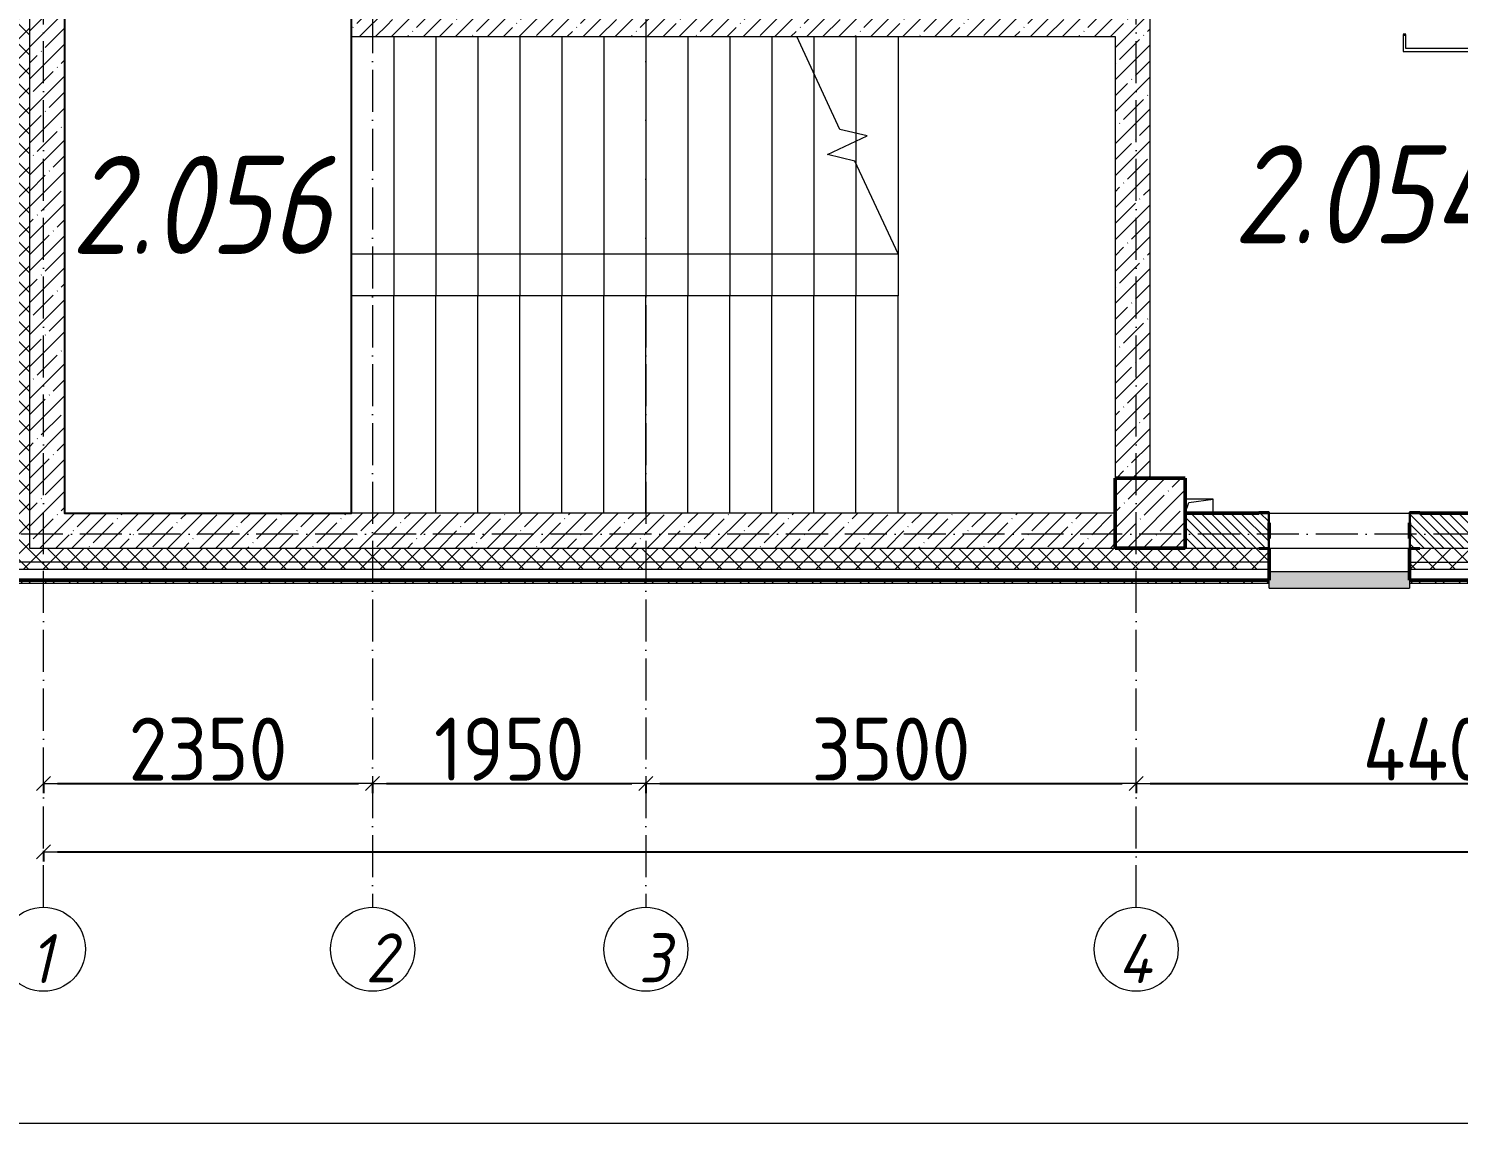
# Model space of a CAD drawing. Header units: millimetres. Extents: x -12989 to 629078, y -109036 to 555275.
# Drawn here: x 40804 to 51010, y 57688 to 65502 of the extents above; entities that cross this region are included whole.
import ezdxf

# ---------------------------------------------------------------- set-up
doc = ezdxf.new("R2010")
doc.units = ezdxf.units.MM
doc.linetypes.add('50_200_ШТРИХ_1Т_ш5_п1_п1_', pattern=[700, 500, -100, 0, -100])
for name, color, linetype, lineweight in [('A-____-____-DIMS', 7, 'Continuous', 9), ('A-DOOR-OPNG-MCUT', 7, 'Continuous', 35), ('A-FLOR-____-OTLN', 7, 'Continuous', 9), ('A-GENM-____-MCUT', 7, 'Continuous', 25), ('A-GENM-____-OTLN', 7, 'Continuous', 9), ('A-GENM-____-OTLN-1', 7, 'Continuous', 25), ('A-GLAZ-____-OTLN', 7, 'Continuous', 9), ('A-WALL-____-MCUT-1', 7, 'Continuous', 9), ('A-WALL-____-MCUT-2', 7, 'Continuous', 50), ('A-WALL-____-MCUT-3', 7, 'Continuous', 9), ('A-WALL-____-OTLN', 7, 'Continuous', 9), ('A-WALL-____-PATT-1', 7, 'Continuous', 9), ('A-WALL-FNSH-MCUT-1', 7, 'Continuous', 9), ('S-COLS-____-MCUT', 7, 'Continuous', 50), ('S-COLS-____-OTLN', 7, 'Continuous', 9), ('S-GRID-____-IDEN', 7, 'Continuous', 9), ('S-GRID-____-OTLN-1', 7, '50_200_ШТРИХ_1Т_ш5_п1_п1_', 9), ('S-STRS-____-MBND', 7, 'Continuous', 9), ('S-STRS-____-OTLN-1', 7, 'Continuous', 9), ('Марки помещений', 7, 'Continuous', 9)]:
    doc.layers.add(name, color=color, linetype=linetype, lineweight=lineweight)
doc.layers.add('A-DOOR-____-OTLN-1', color=7, linetype='Continuous', lineweight=9, true_color=0xffffff)
doc.layers.add('A-GLAZ-____-OTLN-1', color=7, linetype='Continuous', lineweight=9, true_color=0xc0c0c0)
doc.styles.add('ISOCPEUR_I', font='isocpeui.ttf', dxfattribs={"width": 0.9, "height": 2.5})
doc.styles.add('ISOCPEUR_I_3', font='isocpeui.ttf', dxfattribs={"width": 0.85, "height": 2.2})
doc.styles.add('СПДС', font='isocpeur.ttf', dxfattribs={"width": 0.9})
doc.dimstyles.new('Размера А3', dxfattribs={"dimtxt": 200, "dimasz": 100, "dimexe": 70, "dimexo": 100, "dimgap": 20, "dimtad": 1, "dimdec": 0, "dimrnd": 10, "dimzin": 0, "dimdsep": 46, "dimtxsty": 'СПДС', "dimblk": 'ARROWHEAD_6', "dimcen": 1, "dimclrd": 256, "dimclre": 256, "dimclrt": 256, "dimazin": 0, "dimtfac": 1, "dimtdec": 0, "dimtmove": 2, "dimatfit": 3, "dimfxl": 1, "dimtolj": 1, "dimtzin": 0, "dimarcsym": 0})
pattern_1 = [(45, (43259.71, 63713.66), (-114.0493, 114.0493), []), (45, (43373.76, 63713.66), (-114.0493, 114.0493), [201.612, -40.322, 3.353, -36.97])]
pattern_2 = [(45, (43259.71, 63713.66), (-70.71068, 70.71068), []), (135, (43259.71, 63713.66), (-70.71068, -70.71068), [])]

# ---------------------------------------------------------------- blocks, each defined once
blk = doc.blocks.new('BSC_Колонна _Прямоугольная - 500х500-V84-АР1_План отверстий 2 этажа в осях 1-64_А-ГГ')
at = {"layer": 'S-COLS-____-OTLN'}
h = blk.add_hatch(dxfattribs=at)
h.set_pattern_fill('FP_113', color=256, style=0, pattern_type=2)
h.set_pattern_definition([(45, (-5550, 1668.96), (-114.0493, 114.0493), []), (45, (-5435.95, 1668.96), (-114.0493, 114.0493), [201.613, -40.323, 3.353, -36.97])])
h.paths.add_polyline_path([(-250, -250), (250, -250), (250, 250), (-250, 250)], flags=0)
at = {"layer": 'S-COLS-____-MCUT'}
for p, q in [((250, 250), (-250, 250)), ((-250, 250), (-250, -250)), ((250, -250), (250, 250)), ((-250, -250), (250, -250))]:
    blk.add_line(p, q, dxfattribs=at)
blk = doc.blocks.new('DOR_ДУ_распашная__1Ст_Прямоугольная_ШЕР - Вн_650х2100h_Кабинки С_у-19996353-АР1_План отверстий 2 этажа в осях 1-64_А-ГГ')
at = {"layer": 'A-DOOR-OPNG-MCUT'}
for p, q in [((-325, 10), (-325, -10)), ((325, -10), (325, 10))]:
    blk.add_line(p, q, dxfattribs=at)
blk = doc.blocks.new('Фахверк_СКБ_Уголок - 250_2700-27497298-АР1_План отверстий 2 этажа в осях 1-64_А-ГГ')
at = {"layer": 'A-GENM-____-MCUT'}
for p, q in [((200, 181), (125, 181)), ((125, 181), (125, 106)), ((125, 106), (131, 106)), ((131, 106), (131, 175)), ((131, 175), (200, 175)), ((200, 175), (200, 181)), ((131, -6), (125, -6)), ((125, -6), (125, -81)), ((125, -81), (200, -81)), ((131, -75), (131, -6)), ((200, -75), (131, -75)), ((200, -81), (200, -75))]:
    blk.add_line(p, q, dxfattribs=at)
blk = doc.blocks.new('AR_Отверстие прямоугольное _в плите_ - AR_Отверстие прямоугольное _в плите_-30510746-АР1_План отверстий 2 этажа в осях 1-64_А-ГГ')
at = {"layer": 'A-GENM-____-OTLN'}
for p, q in [((100, 50), (-100, 50)), ((-100, -50), (-75, 25)), ((-75, 25), (100, 50)), ((100, -50), (100, 50))]:
    blk.add_line(p, q, dxfattribs=at)
blk = doc.blocks.new('Отлив_СКБ - Отлив витража_120_НВФ-31885283-АР1_План отверстий 2 этажа в осях 1-64_А-ГГ')
at = {"layer": 'A-GLAZ-____-OTLN-1'}
for points in [[(0, -2), (1000, -2), (1000, 0), (0, 0)], [(0, -120), (1000, -120), (1000, -2), (0, -2), (0, -86)]]:
    blk.add_hatch(color=256, dxfattribs=at).paths.add_polyline_path(points, flags=0)
at = {"layer": 'A-GLAZ-____-OTLN'}
for p, q in [((0, 0), (1000, 0)), ((1000, -2), (0, -2)), ((0, -120), (0, -83)), ((1000, -83), (1000, -120)), ((0, -120), (1000, -120))]:
    blk.add_line(p, q, dxfattribs=at)
blk = doc.blocks.new('Ось сетки - Круг_Ø6_00__ISO-2_5_0_9K_-25732049-АР1_План отверстий 2 этажа в осях 1-64_А-ГГ')
at = {"layer": 'S-GRID-____-IDEN'}
blk.add_circle((0, 0), 3, dxfattribs=at)
blk = doc.blocks.new('ARROWHEAD_6')
at = {"color": 0, "linetype": 'Continuous'}
for p, q in [((0, 0), (-1, 0)), ((-0.5, -0.5), (0.5, 0.5))]:
    blk.add_line(p, q, dxfattribs=at)
blk = doc.blocks.new('*D2660')
at = {"layer": 'A-____-____-DIMS', "lineweight": -2, "transparency": 16777216}
for p, q in [((-17942, 455423), (-17942, 455347)), ((-17842, 455417), (-15692, 455417)), ((-15592, 455423), (-15592, 455347))]:
    blk.add_line(p, q, dxfattribs=at)
at = {"layer": 'Defpoints', "color": 0, "transparency": 16777216}
for p in [(-17942, 455523), (-15592, 455523), (-15592, 455417)]:
    blk.add_point(p, dxfattribs=at)
at = {"layer": 'A-____-____-DIMS', "lineweight": -2, "transparency": 16777216, "xscale": 100, "yscale": 100, "zscale": 100, "rotation": 180}
blk.add_blockref('ARROWHEAD_6', (-17942, 455417), dxfattribs=at)
at = {"layer": 'A-____-____-DIMS', "lineweight": -2, "transparency": 16777216, "xscale": 100, "yscale": 100, "zscale": 100}
blk.add_blockref('ARROWHEAD_6', (-15592, 455417), dxfattribs=at)
at = {"layer": 'A-____-____-DIMS', "transparency": 16777216, "insert": (-16767, 455662), "char_height": 450, "attachment_point": 5, "style": 'СПДС'}
blk.add_mtext('\\A1;2350', dxfattribs=at)
blk = doc.blocks.new('*D2661')
at = {"layer": 'A-____-____-DIMS', "lineweight": -2, "transparency": 16777216}
for p, q in [((-15592, 455423), (-15592, 455347)), ((-15492, 455417), (-13742, 455417)), ((-13642, 455423), (-13642, 455347))]:
    blk.add_line(p, q, dxfattribs=at)
at = {"layer": 'Defpoints', "color": 0, "transparency": 16777216}
for p in [(-15592, 455523), (-13642, 455523), (-13642, 455417)]:
    blk.add_point(p, dxfattribs=at)
at = {"layer": 'A-____-____-DIMS', "lineweight": -2, "transparency": 16777216, "xscale": 100, "yscale": 100, "zscale": 100, "rotation": 180}
blk.add_blockref('ARROWHEAD_6', (-15592, 455417), dxfattribs=at)
at = {"layer": 'A-____-____-DIMS', "lineweight": -2, "transparency": 16777216, "xscale": 100, "yscale": 100, "zscale": 100}
blk.add_blockref('ARROWHEAD_6', (-13642, 455417), dxfattribs=at)
at = {"layer": 'A-____-____-DIMS', "transparency": 16777216, "insert": (-14617, 455662), "char_height": 450, "attachment_point": 5, "style": 'СПДС'}
blk.add_mtext('\\A1;1950', dxfattribs=at)
blk = doc.blocks.new('*D2662')
at = {"layer": 'A-____-____-DIMS', "lineweight": -2, "transparency": 16777216}
for p, q in [((-13642, 455423), (-13642, 455347)), ((-13542, 455417), (-10242, 455417)), ((-10142, 455423), (-10142, 455347))]:
    blk.add_line(p, q, dxfattribs=at)
at = {"layer": 'Defpoints', "color": 0, "transparency": 16777216}
for p in [(-13642, 455523), (-10142, 455523), (-10142, 455417)]:
    blk.add_point(p, dxfattribs=at)
at = {"layer": 'A-____-____-DIMS', "lineweight": -2, "transparency": 16777216, "xscale": 100, "yscale": 100, "zscale": 100, "rotation": 180}
blk.add_blockref('ARROWHEAD_6', (-13642, 455417), dxfattribs=at)
at = {"layer": 'A-____-____-DIMS', "lineweight": -2, "transparency": 16777216, "xscale": 100, "yscale": 100, "zscale": 100}
blk.add_blockref('ARROWHEAD_6', (-10142, 455417), dxfattribs=at)
at = {"layer": 'A-____-____-DIMS', "transparency": 16777216, "insert": (-11892, 455662), "char_height": 450, "attachment_point": 5, "style": 'СПДС'}
blk.add_mtext('\\A1;3500', dxfattribs=at)
blk = doc.blocks.new('*D2663')
at = {"layer": 'A-____-____-DIMS', "lineweight": -2, "transparency": 16777216}
for p, q in [((-10142, 455423), (-10142, 455347)), ((-10042, 455417), (-5842, 455417)), ((-5742, 455423), (-5742, 455347))]:
    blk.add_line(p, q, dxfattribs=at)
at = {"layer": 'Defpoints', "color": 0, "transparency": 16777216}
for p in [(-10142, 455523), (-5742, 455523), (-5742, 455417)]:
    blk.add_point(p, dxfattribs=at)
at = {"layer": 'A-____-____-DIMS', "lineweight": -2, "transparency": 16777216, "xscale": 100, "yscale": 100, "zscale": 100, "rotation": 180}
blk.add_blockref('ARROWHEAD_6', (-10142, 455417), dxfattribs=at)
at = {"layer": 'A-____-____-DIMS', "lineweight": -2, "transparency": 16777216, "xscale": 100, "yscale": 100, "zscale": 100}
blk.add_blockref('ARROWHEAD_6', (-5742, 455417), dxfattribs=at)
at = {"layer": 'A-____-____-DIMS', "transparency": 16777216, "insert": (-7942, 455662), "char_height": 450, "attachment_point": 5, "style": 'СПДС'}
blk.add_mtext('\\A1;4400', dxfattribs=at)
blk = doc.blocks.new('*D2691')
at = {"layer": 'A-____-____-DIMS', "lineweight": -2, "transparency": 16777216}
for p, q in [((-17942, 454935), (-17942, 454859)), ((-17842, 454929), (85458, 454929)), ((85558, 454935), (85558, 454859))]:
    blk.add_line(p, q, dxfattribs=at)
at = {"layer": 'Defpoints', "color": 0, "transparency": 16777216}
for p in [(-17942, 455035), (85558, 455035), (85558, 454929)]:
    blk.add_point(p, dxfattribs=at)
at = {"layer": 'A-____-____-DIMS', "lineweight": -2, "transparency": 16777216, "xscale": 100, "yscale": 100, "zscale": 100, "rotation": 180}
blk.add_blockref('ARROWHEAD_6', (-17942, 454929), dxfattribs=at)
at = {"layer": 'A-____-____-DIMS', "lineweight": -2, "transparency": 16777216, "xscale": 100, "yscale": 100, "zscale": 100}
blk.add_blockref('ARROWHEAD_6', (85558, 454929), dxfattribs=at)
at = {"layer": 'A-____-____-DIMS', "transparency": 16777216, "insert": (33808, 455174), "char_height": 450, "attachment_point": 5, "style": 'СПДС'}
blk.add_mtext('\\A1;103500', dxfattribs=at)
blk = doc.blocks.new('2этаж')
at = {"layer": 'S-GRID-____-OTLN-1', "color": 251, "ltscale": 0.6, "true_color": 0x636466}
for p, q in [((-17941.7, 454533.3), (-17941.7, 508896.9)), ((-10141.7, 454533.3), (-10141.7, 508896.9)), ((-15591.7, 465551), (-15591.7, 454533.3)), ((-13641.7, 465551), (-13641.7, 454533.3)), ((88482.7, 457197), (-20260.4, 457197))]:
    blk.add_line(p, q, dxfattribs=at)
at = {"layer": 'S-GRID-____-IDEN', "char_height": 350, "attachment_point": 1, "style": 'ISOCPEUR_I'}
for s, insert, width in [('\\fISOCPEUR|b0|i1|c204|p34|;\\W.9;1', (-18039.5, 454342.1), 144.304), ('\\fISOCPEUR|b0|i1|c204|p34|;\\W.9;2', (-15642.8, 454347.3), 202.025), ('\\fISOCPEUR|b0|i1|c204|p34|;\\W.9;3', (-13692.8, 454347.3), 202.025), ('\\fISOCPEUR|b0|i1|c204|p34|;\\W.9;4', (-10272.3, 454342.1), 223.671)]:
    blk.add_mtext(s, dxfattribs=dict(at, insert=insert, width=width))
at = {"layer": 'A-____-____-DIMS'}
for base, p1, p2, picture, middle in [((-15591.7, 455417.4), (-17941.7, 455523.5), (-15591.7, 455523.5), '*D2660', (-16766.7, 455662.4)), ((-13641.7, 455417.4), (-15591.7, 455523.5), (-13641.7, 455523.5), '*D2661', (-14616.7, 455662.4)), ((-10141.7, 455417.4), (-13641.7, 455523.5), (-10141.7, 455523.5), '*D2662', (-11891.7, 455662.4)), ((-5741.7, 455417.4), (-10141.7, 455523.5), (-5741.7, 455523.5), '*D2663', (-7941.7, 455662.4)), ((85558.3, 454929.2), (-17941.7, 455035.3), (85558.3, 455035.3), '*D2691', (33808.3, 455174.2))]:
    dim = blk.add_linear_dim(base=base, p1=p1, p2=p2, dimstyle='Размера А3', override={"dimtxt": 450}, dxfattribs=at)
    dim.commit()
    dim.dimension.update_dxf_attribs({"geometry": picture, "text_midpoint": middle})

msp = doc.modelspace()

# ---------------------------------------------------------------- hatches: boundary and pattern name
at = {"layer": 'A-WALL-____-PATT-1'}
h = msp.add_hatch(dxfattribs=at)
h.set_pattern_fill('FP_1', color=256, style=0, pattern_type=2)
h.set_pattern_definition(pattern_2)
h.paths.add_polyline_path([(40709.7115, 61694.7006), (40809.7115, 61694.7006), (40809.7115, 65944.7006), (40709.7115, 65944.7006), (40709.7115, 64449.5672)], flags=0)
h.paths.add_polyline_path([(40809.7115, 67744.7006), (40809.7115, 70419.7006), (40803.7115, 70419.7006), (40803.7115, 70494.7006), (40709.7115, 70494.7006), (40709.7115, 67744.7006)], flags=0)
h.paths.add_polyline_path([(40803.7115, 72294.7006), (40803.7115, 72369.7006), (40809.7115, 72369.7006), (40809.7115, 73229.7006), (40709.7115, 73229.7006), (40709.7115, 72294.7006)], flags=0)
h = msp.add_hatch(dxfattribs=at)
h.set_pattern_fill('FP_25', color=256, style=0, pattern_type=2)
h.set_pattern_definition(pattern_1)
h.paths.add_polyline_path([(40809.7115, 61794.7006), (41059.7115, 61794.7006), (41059.7115, 65944.7006), (40809.7115, 65944.7006), (40809.7115, 64449.5672)], flags=0)
h.paths.add_polyline_path([(41059.7115, 67744.7006), (41059.7115, 69544.7006), (40809.7115, 69544.7006), (40809.7115, 67744.7006)], flags=0)
h = msp.add_hatch(dxfattribs=at)
h.set_pattern_fill('FP_25', color=256, style=0, pattern_type=2)
h.set_pattern_definition(pattern_1)
h.paths.add_polyline_path([(43246.0219, 65444.7006), (43359.7115, 65444.7006), (43359.7115, 69544.7006), (43109.7115, 69544.7006), (43109.7115, 65444.7006)], flags=0)
h = msp.add_hatch(dxfattribs=at)
h.set_pattern_fill('FP_25', color=256, style=0, pattern_type=2)
h.set_pattern_definition(pattern_1)
h.paths.add_polyline_path([(48809.7115, 65444.7006), (48809.7115, 65694.7006), (43359.7115, 65694.7006), (43359.7115, 65444.7006), (48559.7115, 65444.7006)], flags=0)
h = msp.add_hatch(dxfattribs=at)
h.set_pattern_fill('FP_25', color=256, style=0, pattern_type=2)
h.set_pattern_definition(pattern_1)
h.paths.add_polyline_path([(48809.7115, 62294.7006), (48809.7115, 65444.7006), (48559.7115, 65444.7006), (48559.7115, 62294.7006)], flags=0)
h = msp.add_hatch(dxfattribs=at)
h.set_pattern_fill('FP_25', color=256, style=0, pattern_type=2)
h.set_pattern_definition(pattern_1)
h.paths.add_polyline_path([(48559.7115, 61794.7006), (48559.7115, 62044.7006), (41059.7115, 62044.7006), (41059.7115, 61794.7006), (48548.4147, 61794.7006)], flags=0)
h = msp.add_hatch(dxfattribs=at)
h.set_pattern_fill('FP_6', color=256, style=0, pattern_type=2)
h.set_pattern_definition([(135, (43259.71, 63713.66), (-35.35534, -35.35534), [])])
h.paths.add_polyline_path([(53659.7115, 61794.7006), (53659.7115, 62044.7006), (50665.7115, 62044.7006), (50665.7115, 61975.7006), (50659.7115, 61975.7006), (50659.7115, 61863.7006), (50665.7115, 61863.7006), (50665.7115, 61794.7006), (52083.3433, 61794.7006)], flags=0)
h.paths.add_polyline_path([(49584.7115, 61794.7006), (49653.7115, 61794.7006), (49653.7115, 61863.7006), (49659.7115, 61863.7006), (49659.7115, 61975.7006), (49653.7115, 61975.7006), (49653.7115, 62044.7006), (49059.7115, 62044.7006), (49059.7115, 61794.7006)], flags=0)
h = msp.add_hatch(dxfattribs=at)
h.set_pattern_fill('FP_1', color=256, style=0, pattern_type=2)
h.set_pattern_definition(pattern_2)
h.paths.add_polyline_path([(144509.7115, 61694.7006), (144509.7115, 61794.7006), (135484.7115, 61794.7006), (135484.7115, 61788.7006), (135409.7115, 61788.7006), (135409.7115, 61694.7006), (144009.7115, 61694.7006)], flags=0)
h.paths.add_polyline_path([(133609.7115, 61694.7006), (133609.7115, 61788.7006), (133534.7115, 61788.7006), (133534.7115, 61794.7006), (125659.7115, 61794.7006), (125659.7115, 61694.7006), (133386.7005, 61694.7006)], flags=0)
h.paths.add_polyline_path([(124159.7115, 61694.7006), (124659.7115, 61694.7006), (124659.7115, 61794.7006), (123534.7115, 61794.7006), (123534.7115, 61788.7006), (123459.7115, 61788.7006), (123459.7115, 61694.7006), (123534.7115, 61694.7006)], flags=0)
h.paths.add_polyline_path([(114259.7115, 61694.7006), (115659.7115, 61694.7006), (115659.7115, 61794.7006), (114334.7115, 61794.7006), (114334.7115, 61788.7006), (114259.7115, 61788.7006)], flags=0)
h.paths.add_polyline_path([(112109.7115, 61694.7006), (112459.7115, 61694.7006), (112459.7115, 61788.7006), (112384.7115, 61788.7006), (112384.7115, 61794.7006), (111334.7115, 61794.7006), (111334.7115, 61788.7006), (111259.7115, 61788.7006), (111259.7115, 61694.7006), (111609.7115, 61694.7006)], flags=0)
h.paths.add_polyline_path([(109459.4083, 61694.7006), (109459.4083, 61788.7006), (109384.7115, 61788.7006), (109384.7115, 61794.7006), (108334.7115, 61794.7006), (108334.7115, 61788.7006), (108259.7115, 61788.7006), (108259.7115, 61694.7006), (108642.2005, 61694.7006)], flags=0)
h.paths.add_polyline_path([(106459.7115, 61694.7006), (106459.7115, 61788.7006), (106384.7115, 61788.7006), (106384.7115, 61794.7006), (105334.7115, 61794.7006), (105334.7115, 61788.7006), (105259.7115, 61788.7006), (105259.7115, 61694.7006), (105991.0041, 61694.7006)], flags=0)
h.paths.add_polyline_path([(102609.7115, 61694.7006), (103459.7115, 61694.7006), (103459.7115, 61788.7006), (103384.7115, 61788.7006), (103384.7115, 61794.7006), (102334.7115, 61794.7006), (102334.7115, 61788.7006), (102259.7115, 61788.7006), (102259.701, 61694.7006), (102456.0755, 61694.7006)], flags=0)
h.paths.add_polyline_path([(97153.6826, 61694.7006), (97459.701, 61694.7006), (97459.701, 61788.7006), (97384.7115, 61788.7006), (97384.7115, 61794.7006), (96334.7115, 61794.7006), (96334.7115, 61788.7006), (96259.7115, 61788.7006), (96259.7062, 61694.7006), (97109.7115, 61694.7006)], flags=0)
h.paths.add_polyline_path([(93259.7115, 61694.7006), (94459.7062, 61694.7006), (94459.7062, 61788.7006), (94384.7115, 61788.7006), (94384.7115, 61794.7006), (93334.7115, 61794.7006), (93334.7115, 61788.7006), (93259.7115, 61788.7006)], flags=0)
h.paths.add_polyline_path([(90967.5576, 61694.7006), (91459.7115, 61694.7006), (91459.7115, 61788.7006), (91384.7115, 61788.7006), (91384.7115, 61794.7006), (90334.7115, 61794.7006), (90334.7115, 61788.7006), (90259.7115, 61788.7006), (90259.7115, 61694.7006), (90334.7115, 61694.7006)], flags=0)
h.paths.add_polyline_path([(88316.3612, 61694.7006), (88459.7115, 61694.7006), (88459.7115, 61788.7006), (88384.7115, 61788.7006), (88384.7115, 61794.7006), (87334.7115, 61794.7006), (87334.7115, 61788.7006), (87259.7115, 61788.7006), (87259.7115, 61694.7006), (88109.7115, 61694.7006)], flags=0)
h.paths.add_polyline_path([(85459.7115, 61694.7006), (85459.7115, 61788.7006), (85384.7115, 61788.7006), (85384.7115, 61794.7006), (84334.7115, 61794.7006), (84334.7115, 61788.7006), (84259.7115, 61788.7006), (84259.7115, 61694.7006), (85384.7115, 61694.7006)], flags=0)
h.paths.add_polyline_path([(82459.7115, 61694.7006), (82459.7115, 61788.7006), (82384.7115, 61789.3435), (82384.7115, 61794.7006), (81059.7115, 61794.7006), (81059.7115, 61694.7006), (82453.7115, 61694.7006)], flags=0)
h.paths.add_polyline_path([(78059.7115, 61694.7006), (79259.7115, 61694.7006), (79259.7115, 61788.7006), (79184.7115, 61788.7006), (79184.7115, 61794.7006), (78059.7115, 61794.7006)], flags=0)
h.paths.add_polyline_path([(76253.7115, 61694.7006), (76259.7115, 61694.7006), (76259.7115, 61788.7006), (76184.7115, 61788.7006), (76184.7115, 61794.7006), (75134.7115, 61794.7006), (75134.7115, 61788.7006), (75059.7115, 61788.7006), (75060.3791, 61694.7006), (76184.7115, 61694.7006)], flags=0)
h.paths.add_polyline_path([(73184.7115, 61694.7006), (73259.7115, 61694.7006), (73259.7115, 61788.7006), (73184.7115, 61788.7006), (73184.7115, 61794.7006), (72059.7115, 61794.7006), (72059.7115, 61694.7006), (72559.7115, 61694.7006)], flags=0)
h.paths.add_polyline_path([(69559.7115, 61694.7006), (70259.7115, 61694.7006), (70259.7115, 61788.7006), (70184.7115, 61788.7006), (70184.7115, 61794.7006), (69059.7115, 61794.7006), (69059.7115, 61694.7006)], flags=0)
h.paths.add_polyline_path([(67259.7115, 61694.7006), (67259.7115, 61788.7006), (67184.7115, 61788.7006), (67184.7115, 61794.7006), (66134.7115, 61794.7006), (66134.7115, 61788.7006), (66059.7115, 61788.7006), (66059.7115, 61694.7006), (66223.0576, 61694.7006)], flags=0)
h.paths.add_polyline_path([(64184.7115, 61694.7006), (64259.7115, 61694.7006), (64259.7115, 61788.7006), (64184.7115, 61788.7006), (64184.7115, 61794.7006), (63059.7115, 61794.7006), (63059.7115, 61694.7006), (63571.8612, 61694.7006)], flags=0)
h.paths.add_polyline_path([(60059.7115, 61694.7006), (61259.7115, 61694.7006), (61259.7115, 61788.7006), (61184.7115, 61788.7006), (61184.7115, 61794.7006), (60059.7115, 61794.7006)], flags=0)
h.paths.add_polyline_path([(58259.7115, 61694.7006), (58259.7115, 61788.7006), (58184.7115, 61788.7006), (58184.7115, 61794.7006), (57134.7115, 61794.7006), (57134.7115, 61788.7006), (57059.7115, 61788.7006), (57059.7115, 61694.7006), (58159.7115, 61694.7006)], flags=0)
h.paths.add_polyline_path([(56059.7115, 61694.7006), (56059.7115, 61788.7006), (55984.7115, 61788.7006), (55984.7115, 61794.7006), (50734.7115, 61794.7006), (50734.7115, 61788.7006), (50659.7115, 61788.7006), (50659.7115, 61694.7006), (55618.2719, 61694.7006)], flags=0)
h.paths.add_polyline_path([(48559.7115, 61694.7006), (49659.7115, 61694.7006), (49659.7115, 61788.7006), (49584.7115, 61788.7006), (49584.7115, 61794.7006), (40809.7115, 61794.7006), (40809.7115, 61694.7006), (48548.4147, 61694.7006)], flags=0)
h = msp.add_hatch(dxfattribs=at)
h.set_pattern_fill('FP_1', color=256, style=0, pattern_type=2)
h.set_pattern_definition(pattern_2)
h.paths.add_polyline_path([(144509.7115, 61644.7006), (144609.7115, 61644.7006), (144609.7115, 61694.7006), (135409.7115, 61694.7006), (135409.7115, 61644.7006), (143991.4863, 61644.7006)], flags=0)
h.paths.add_polyline_path([(132502.9684, 61644.7006), (133609.7115, 61644.7006), (133609.7115, 61694.7006), (125659.7115, 61694.7006), (125659.7115, 61644.7006), (131619.2363, 61644.7006)], flags=0)
h.paths.add_polyline_path([(123459.7115, 61644.7006), (124659.7115, 61644.7006), (124659.7115, 61694.7006), (123459.7115, 61694.7006)], flags=0)
h.paths.add_polyline_path([(115659.7115, 61644.7006), (115659.7115, 61694.7006), (114259.7115, 61694.7006), (114259.7115, 61644.7006), (114828.3255, 61644.7006)], flags=0)
h.paths.add_polyline_path([(112459.7115, 61644.7006), (112459.7115, 61694.7006), (111259.7115, 61694.7006), (111259.7115, 61644.7006), (112177.1291, 61644.7006)], flags=0)
h.paths.add_polyline_path([(108642.2005, 61644.7006), (109459.4083, 61644.7006), (109459.4083, 61694.7006), (108259.7115, 61694.7006), (108259.7115, 61644.7006)], flags=0)
h.paths.add_polyline_path([(106459.7115, 61644.7006), (106459.7115, 61694.7006), (105259.7115, 61694.7006), (105259.7115, 61644.7006), (105991.0041, 61644.7006)], flags=0)
h.paths.add_polyline_path([(103339.8077, 61644.7006), (103459.7115, 61644.7006), (103459.7115, 61694.7006), (102259.701, 61694.7006), (102259.701, 61644.7006), (102456.0755, 61644.7006)], flags=0)
h.paths.add_polyline_path([(97459.701, 61644.7006), (97459.701, 61694.7006), (96259.7062, 61694.7006), (96259.7062, 61644.7006), (97153.6826, 61644.7006)], flags=0)
h.paths.add_polyline_path([(94459.7062, 61644.7006), (94459.7062, 61694.7006), (93259.7115, 61694.7006), (93259.7115, 61644.7006), (93618.7541, 61644.7006)], flags=0)
h.paths.add_polyline_path([(90259.7115, 61644.7006), (91459.7115, 61644.7006), (91459.7115, 61694.7006), (90259.7115, 61694.7006)], flags=0)
h.paths.add_polyline_path([(88316.3612, 61644.7006), (88459.7115, 61644.7006), (88459.7115, 61694.7006), (87259.7115, 61694.7006), (87259.7115, 61644.7006), (87432.6291, 61644.7006)], flags=0)
h.paths.add_polyline_path([(85459.7115, 61644.7006), (85459.7115, 61694.7006), (84259.7115, 61694.7006), (84259.7115, 61644.7006), (84781.4326, 61644.7006)], flags=0)
h.paths.add_polyline_path([(82130.2362, 61644.7006), (82459.7115, 61644.7006), (82459.7115, 61694.7006), (81059.7115, 61694.7006), (81059.7115, 61644.7006), (81246.5041, 61644.7006)], flags=0)
h.paths.add_polyline_path([(79259.7115, 61644.7006), (79259.7115, 61694.7006), (78059.7115, 61694.7006), (78059.7115, 61644.7006), (78595.3076, 61644.7006)], flags=0)
h.paths.add_polyline_path([(76259.7115, 61644.7006), (76259.7115, 61694.7006), (75059.7115, 61694.7006), (75060.3791, 61644.7006)], flags=0)
h.paths.add_polyline_path([(73259.7115, 61644.7006), (73259.7115, 61694.7006), (72059.7115, 61694.7006), (72059.7115, 61644.7006)], flags=0)
h.paths.add_polyline_path([(69059.7115, 61644.7006), (70259.7115, 61644.7006), (70259.7115, 61694.7006), (69059.7115, 61694.7006)], flags=0)
h.paths.add_polyline_path([(67259.7115, 61644.7006), (67259.7115, 61694.7006), (66059.7115, 61694.7006), (66059.7115, 61644.7006), (66223.0576, 61644.7006)], flags=0)
h.paths.add_polyline_path([(64259.7115, 61644.7006), (64259.7115, 61694.7006), (63059.7115, 61694.7006), (63059.7115, 61644.7006), (63571.8612, 61644.7006)], flags=0)
h.paths.add_polyline_path([(61259.7115, 61644.7006), (61259.7115, 61694.7006), (60059.7115, 61694.7006), (60059.7115, 61644.7006), (60920.6648, 61644.7006)], flags=0)
h.paths.add_polyline_path([(58259.7115, 61644.7006), (58259.7115, 61694.7006), (57059.7115, 61694.7006), (57059.7115, 61644.7006), (57385.7362, 61644.7006)], flags=0)
h.paths.add_polyline_path([(56059.7115, 61644.7006), (56059.7115, 61694.7006), (50659.7115, 61694.7006), (50659.7115, 61644.7006), (55618.2719, 61644.7006)], flags=0)
h.paths.add_polyline_path([(49659.7115, 61644.7006), (49659.7115, 61694.7006), (40709.7115, 61694.7006), (40709.7115, 61644.7006), (48548.4147, 61644.7006)], flags=0)
h = msp.add_hatch(dxfattribs=at)
h.set_pattern_fill('FP_3', color=256, style=0, pattern_type=2)
h.set_pattern_definition([(45, (43259.71, 63713.66), (-85.5366, 85.5366), []), (45, (43316.74, 63713.66), (-85.5366, 85.5366), [])])
h.paths.add_polyline_path([(81060.7115, 61544.7006), (81574.7115, 61544.7006), (81574.7115, 61564.7006), (81060.7115, 61564.7006)], flags=0)
h.paths.add_polyline_path([(78595.3076, 61544.7006), (79259.7115, 61544.7006), (79259.7115, 61564.7006), (78059.7115, 61564.7006), (78059.7115, 61544.7006)], flags=0)
h.paths.add_polyline_path([(76259.7115, 61544.7006), (76259.7115, 61564.7006), (75060.7115, 61564.7006), (75060.7115, 61544.7006)], flags=0)
h.paths.add_polyline_path([(73259.7115, 61544.7006), (73259.7115, 61564.7006), (72059.7115, 61564.7006), (72059.7115, 61544.7006)], flags=0)
h.paths.add_polyline_path([(69757.9862, 61544.7006), (70259.7115, 61544.7006), (70259.7115, 61564.7006), (69060.7115, 61564.7006), (69060.7115, 61544.7006)], flags=0)
h.paths.add_polyline_path([(67259.7115, 61544.7006), (67259.7115, 61564.7006), (66059.7115, 61564.7006), (66059.7115, 61544.7006), (66223.0576, 61544.7006)], flags=0)
h.paths.add_polyline_path([(63571.8612, 61544.7006), (64259.7115, 61544.7006), (64259.7115, 61564.7006), (63059.7115, 61564.7006), (63059.7115, 61544.7006)], flags=0)
h.paths.add_polyline_path([(60920.6648, 61544.7006), (61259.7115, 61544.7006), (61259.7115, 61564.7006), (60059.7115, 61564.7006), (60059.7115, 61544.7006)], flags=0)
h.paths.add_polyline_path([(57385.7362, 61544.7006), (58259.7115, 61544.7006), (58259.7115, 61564.7006), (57059.7115, 61564.7006), (57059.7115, 61544.7006)], flags=0)
h.paths.add_polyline_path([(55618.2719, 61544.7006), (56059.7115, 61544.7006), (56059.7115, 61564.7006), (50659.7115, 61564.7006), (50659.7115, 61544.7006), (53850.8076, 61544.7006)], flags=0)
h.paths.add_polyline_path([(48548.4147, 61544.7006), (49659.7115, 61544.7006), (49659.7115, 61564.7006), (40579.7115, 61564.7006), (40579.7115, 61544.7006), (46780.9505, 61544.7006)], flags=0)

# ---------------------------------------------------------------- linework, layer by layer
at = {"color": 1, "lineweight": 0}
msp.add_lwpolyline([(35696.9246, 156516.3825), (148932.9246, 156516.3825), (148932.9246, 57688.3825), (35696.9246, 57688.3825)], close=True, dxfattribs=at)
msp.add_lwpolyline([(43109.7115, 69544.7006), (41059.7115, 69544.7006), (41059.7115, 62044.7006), (43109.7115, 62044.7006)], close=True)
at = {"layer": 'A-FLOR-____-OTLN'}
msp.add_line((43109.7115, 62044.7006), (43109.7115, 63894.7006), dxfattribs=at)
at = {"layer": 'A-WALL-____-MCUT-1'}
for p, q in [((43109.7115, 69544.7006), (43109.7115, 65444.7006)), ((48809.7115, 62294.7006), (48809.7115, 69294.7006)), ((40809.7115, 65944.7006), (40809.7115, 61794.7006)), ((41059.7115, 62044.7006), (41059.7115, 65944.7006)), ((43109.7115, 65444.7006), (48559.7115, 65444.7006)), ((48559.7115, 65444.7006), (48559.7115, 62294.7006)), ((48559.7115, 62044.7006), (41059.7115, 62044.7006)), ((40809.7115, 61794.7006), (48559.7115, 61794.7006))]:
    msp.add_line(p, q, dxfattribs=at)
at = {"layer": 'A-WALL-____-MCUT-2'}
for p, q in [((49584.7115, 62044.7006), (49059.7115, 62044.7006)), ((49659.7115, 61863.7006), (49659.7115, 61975.7006)), ((50659.7115, 61975.7006), (50659.7115, 61863.7006)), ((53659.7115, 62044.7006), (50734.7115, 62044.7006)), ((49659.7115, 61564.7006), (49659.7115, 61788.7006)), ((50659.7115, 61788.7006), (50659.7115, 61564.7006)), ((40579.7115, 61564.7006), (49659.7115, 61564.7006)), ((50659.7115, 61564.7006), (56059.7115, 61564.7006))]:
    msp.add_line(p, q, dxfattribs=at)
at = {"layer": 'A-WALL-____-MCUT-3'}
for p, q in [((49059.7115, 61794.7006), (49584.7115, 61794.7006)), ((50734.7115, 61794.7006), (53659.7115, 61794.7006)), ((40659.7115, 61644.7006), (49659.7115, 61644.7006)), ((49659.7115, 61694.7006), (40709.7115, 61694.7006)), ((50659.7115, 61694.7006), (56059.7115, 61694.7006)), ((50659.7115, 61644.7006), (56059.7115, 61644.7006))]:
    msp.add_line(p, q, dxfattribs=at)
at = {"layer": 'A-WALL-____-OTLN'}
for p, q in [((49659.7115, 62044.7006), (50659.7115, 62044.7006)), ((49659.7115, 61794.7006), (50659.7115, 61794.7006))]:
    msp.add_line(p, q, dxfattribs=at)
at = {"layer": 'A-WALL-FNSH-MCUT-1'}
for p, q in [((50614.7115, 65459.7006), (50614.7115, 65339.7006)), ((50634.7115, 65359.7006), (50634.7115, 65459.7006)), ((50614.7115, 65339.7006), (53124.7115, 65339.7006)), ((53124.7115, 65359.7006), (50634.7115, 65359.7006)), ((40559.7115, 61544.7006), (49659.7115, 61544.7006)), ((49659.7115, 61544.7006), (49659.7115, 61564.7006)), ((50659.7115, 61564.7006), (50659.7115, 61544.7006)), ((50659.7115, 61544.7006), (56059.7115, 61544.7006))]:
    msp.add_line(p, q, dxfattribs=at)
at = {"layer": 'S-STRS-____-MBND'}
for p, q in [((46595.4957, 64782.9891), (46286.9346, 65444.7006)), ((46506.7124, 64603.6665), (46789.9336, 64735.7347)), ((46789.9336, 64735.7347), (46595.4957, 64782.9891)), ((46701.1503, 64556.4122), (46506.7124, 64603.6665)), ((47009.7115, 63894.7006), (46701.1503, 64556.4122))]:
    msp.add_line(p, q, dxfattribs=at)
at = {"layer": 'S-STRS-____-OTLN-1'}
for p, q in [((43109.7115, 65444.7006), (43109.7115, 63894.7006)), ((43109.7115, 65444.7006), (43109.7115, 63894.7006)), ((43409.7115, 65444.7006), (43409.7115, 63894.7006)), ((43409.7115, 65444.7006), (43409.7115, 63894.7006)), ((43709.7115, 65444.7006), (43709.7115, 63894.7006)), ((43709.7115, 65444.7006), (43709.7115, 63894.7006)), ((44009.7115, 65444.7006), (44009.7115, 63894.7006)), ((44009.7115, 65444.7006), (44009.7115, 63894.7006)), ((44309.7115, 65444.7006), (44309.7115, 63894.7006)), ((44309.7115, 65444.7006), (44309.7115, 63894.7006)), ((44609.7115, 65444.7006), (44609.7115, 63894.7006)), ((44609.7115, 65444.7006), (44609.7115, 63894.7006)), ((44909.7115, 65444.7006), (44909.7115, 63894.7006)), ((44909.7115, 65444.7006), (44909.7115, 63894.7006)), ((45209.7115, 65444.7006), (45209.7115, 63894.7006)), ((45209.7115, 65444.7006), (45209.7115, 63894.7006)), ((45509.7115, 65444.7006), (45509.7115, 63894.7006)), ((45509.7115, 65444.7006), (45509.7115, 63894.7006)), ((45809.7115, 65444.7006), (45809.7115, 63894.7006)), ((45809.7115, 65444.7006), (45809.7115, 63894.7006)), ((46109.7115, 65444.7006), (46109.7115, 63894.7006)), ((46109.7115, 65444.7006), (46109.7115, 63894.7006)), ((46409.7115, 65444.7006), (46409.7115, 65181.4048)), ((46409.7115, 65444.7006), (46409.7115, 65181.4048)), ((46709.7115, 65444.7006), (46709.7115, 64755.2312)), ((46709.7115, 65444.7006), (46709.7115, 64755.2312)), ((47009.7115, 65444.7006), (47009.7115, 63594.7006)), ((47009.7115, 65444.7006), (47009.7115, 63594.7006)), ((46409.7115, 65181.4048), (46409.7115, 63894.7006)), ((46409.7115, 65181.4048), (46409.7115, 63894.7006)), ((46709.7115, 64755.2312), (46709.7115, 64698.3265)), ((46709.7115, 64755.2312), (46709.7115, 64698.3265)), ((46709.7115, 64698.3265), (46709.7115, 64538.0527)), ((46709.7115, 64698.3265), (46709.7115, 64538.0527)), ((46709.7115, 64538.0527), (46709.7115, 63894.7006)), ((46709.7115, 64538.0527), (46709.7115, 63894.7006)), ((43109.7115, 63894.7006), (43409.7115, 63894.7006)), ((43409.7115, 63894.7006), (43409.7115, 63594.7006)), ((43409.7115, 63894.7006), (43409.7115, 63594.7006)), ((43409.7115, 63894.7006), (43709.7115, 63894.7006)), ((43709.7115, 63894.7006), (43709.7115, 63594.7006)), ((43709.7115, 63894.7006), (43709.7115, 63594.7006)), ((43709.7115, 63894.7006), (44009.7115, 63894.7006)), ((44009.7115, 63894.7006), (44009.7115, 63594.7006)), ((44009.7115, 63894.7006), (44009.7115, 63594.7006)), ((44009.7115, 63894.7006), (44309.7115, 63894.7006)), ((44309.7115, 63894.7006), (44309.7115, 63594.7006)), ((44309.7115, 63894.7006), (44309.7115, 63594.7006)), ((44309.7115, 63894.7006), (44609.7115, 63894.7006)), ((44609.7115, 63894.7006), (44609.7115, 63594.7006)), ((44609.7115, 63894.7006), (44609.7115, 63594.7006)), ((44609.7115, 63894.7006), (44909.7115, 63894.7006)), ((44909.7115, 63894.7006), (44909.7115, 63594.7006)), ((44909.7115, 63894.7006), (44909.7115, 63594.7006)), ((44909.7115, 63894.7006), (45209.7115, 63894.7006)), ((45209.7115, 63894.7006), (45209.7115, 63594.7006)), ((45209.7115, 63894.7006), (45209.7115, 63594.7006)), ((45209.7115, 63894.7006), (45509.7115, 63894.7006)), ((45509.7115, 63894.7006), (45509.7115, 63594.7006)), ((45509.7115, 63894.7006), (45509.7115, 63594.7006)), ((45509.7115, 63894.7006), (45809.7115, 63894.7006)), ((45809.7115, 63894.7006), (45809.7115, 63594.7006)), ((45809.7115, 63894.7006), (45809.7115, 63594.7006)), ((45809.7115, 63894.7006), (46109.7115, 63894.7006)), ((46109.7115, 63894.7006), (46109.7115, 63594.7006)), ((46109.7115, 63894.7006), (46109.7115, 63594.7006)), ((46109.7115, 63894.7006), (46409.7115, 63894.7006)), ((46409.7115, 63894.7006), (46409.7115, 63594.7006)), ((46409.7115, 63894.7006), (46409.7115, 63594.7006)), ((46409.7115, 63894.7006), (46709.7115, 63894.7006)), ((46709.7115, 63894.7006), (46709.7115, 63594.7006)), ((46709.7115, 63894.7006), (46709.7115, 63594.7006)), ((46709.7115, 63894.7006), (47009.7115, 63894.7006)), ((43109.7115, 62044.7006), (43109.7115, 63594.7006)), ((43409.7115, 63594.7006), (43109.7115, 63594.7006)), ((43709.7115, 63594.7006), (43409.7115, 63594.7006)), ((43409.7115, 62044.7006), (43409.7115, 63594.7006)), ((43409.7115, 62044.7006), (43409.7115, 63594.7006)), ((44009.7115, 63594.7006), (43709.7115, 63594.7006)), ((43709.7115, 62044.7006), (43709.7115, 63594.7006)), ((43709.7115, 62044.7006), (43709.7115, 63594.7006)), ((44309.7115, 63594.7006), (44009.7115, 63594.7006)), ((44009.7115, 62044.7006), (44009.7115, 63594.7006)), ((44009.7115, 62044.7006), (44009.7115, 63594.7006)), ((44609.7115, 63594.7006), (44309.7115, 63594.7006)), ((44309.7115, 62044.7006), (44309.7115, 63594.7006)), ((44309.7115, 62044.7006), (44309.7115, 63594.7006)), ((44909.7115, 63594.7006), (44609.7115, 63594.7006)), ((44609.7115, 62044.7006), (44609.7115, 63594.7006)), ((44609.7115, 62044.7006), (44609.7115, 63594.7006)), ((45209.7115, 63594.7006), (44909.7115, 63594.7006)), ((44909.7115, 62044.7006), (44909.7115, 63594.7006)), ((44909.7115, 62044.7006), (44909.7115, 63594.7006)), ((45509.7115, 63594.7006), (45209.7115, 63594.7006)), ((45209.7115, 62044.7006), (45209.7115, 63594.7006)), ((45209.7115, 62044.7006), (45209.7115, 63594.7006)), ((45809.7115, 63594.7006), (45509.7115, 63594.7006)), ((45509.7115, 62044.7006), (45509.7115, 63594.7006)), ((45509.7115, 62044.7006), (45509.7115, 63594.7006)), ((46109.7115, 63594.7006), (45809.7115, 63594.7006)), ((45809.7115, 62044.7006), (45809.7115, 63594.7006)), ((45809.7115, 62044.7006), (45809.7115, 63594.7006)), ((46409.7115, 63594.7006), (46109.7115, 63594.7006)), ((46109.7115, 62044.7006), (46109.7115, 63594.7006)), ((46109.7115, 62044.7006), (46109.7115, 63594.7006)), ((46709.7115, 63594.7006), (46409.7115, 63594.7006)), ((46409.7115, 62044.7006), (46409.7115, 63594.7006)), ((46409.7115, 62044.7006), (46409.7115, 63594.7006)), ((47009.7115, 63594.7006), (46709.7115, 63594.7006)), ((46709.7115, 62044.7006), (46709.7115, 63594.7006)), ((46709.7115, 62044.7006), (46709.7115, 63594.7006)), ((47009.7115, 62044.7006), (47009.7115, 63594.7006)), ((47009.7115, 62044.7006), (47009.7115, 63594.7006))]:
    msp.add_line(p, q, dxfattribs=at)

# ---------------------------------------------------------------- block references
msp.add_blockref('2этаж', (58851.3748, -395302.2823))
at = {"layer": 'A-DOOR-____-OTLN-1', "rotation": 90}
msp.add_blockref('DOR_ДУ_распашная__1Ст_Прямоугольная_ШЕР - Вн_650х2100h_Кабинки С_у-19996353-АР1_План отверстий 2 этажа в осях 1-64_А-ГГ', (50624.7115, 65784.7006), dxfattribs=at)
at = {"layer": 'A-GENM-____-OTLN'}
msp.add_blockref('AR_Отверстие прямоугольное _в плите_ - AR_Отверстие прямоугольное _в плите_-30510746-АР1_План отверстий 2 этажа в осях 1-64_А-ГГ', (49159.7115, 62094.7006), dxfattribs=at)
at = {"layer": 'A-GENM-____-OTLN-1', "rotation": 180}
msp.add_blockref('Фахверк_СКБ_Уголок - 250_2700-27497298-АР1_План отверстий 2 этажа в осях 1-64_А-ГГ', (49784.7115, 61969.7006), dxfattribs=at)
at = {"layer": 'A-GENM-____-OTLN-1'}
msp.add_blockref('Фахверк_СКБ_Уголок - 250_2700-27497298-АР1_План отверстий 2 этажа в осях 1-64_А-ГГ', (50534.7115, 61869.7006), dxfattribs=at)
at = {"layer": 'A-GLAZ-____-OTLN'}
msp.add_blockref('Отлив_СКБ - Отлив витража_120_НВФ-31885283-АР1_План отверстий 2 этажа в осях 1-64_А-ГГ', (49659.7115, 61627.7006), dxfattribs=at)
at = {"layer": 'S-COLS-____-OTLN'}
msp.add_blockref('BSC_Колонна _Прямоугольная - 500х500-V84-АР1_План отверстий 2 этажа в осях 1-64_А-ГГ', (48809.7115, 62044.7006), dxfattribs=at)
at = {"layer": 'S-GRID-____-IDEN', "xscale": 99.99999999999993, "yscale": 99.99999999999993, "zscale": 99.99999999999993}
for p in [(40909.7115, 58931.0523), (48709.7115, 58931.0523)]:
    msp.add_blockref('Ось сетки - Круг_Ø6_00__ISO-2_5_0_9K_-25732049-АР1_План отверстий 2 этажа в осях 1-64_А-ГГ', p, dxfattribs=at)
at = {"layer": 'S-GRID-____-IDEN', "xscale": 99.99999999999993, "yscale": 99.99999999999993, "zscale": 99.99999999999993, "rotation": 180}
for p in [(43259.7115, 58931.0523), (45209.7115, 58931.0523)]:
    msp.add_blockref('Ось сетки - Круг_Ø6_00__ISO-2_5_0_9K_-25732049-АР1_План отверстий 2 этажа в осях 1-64_А-ГГ', p, dxfattribs=at)

# ---------------------------------------------------------------- texts
at = {"layer": 'Марки помещений', "char_height": 700, "attachment_point": 1, "style": 'ISOCPEUR_I_3'}
for s, insert, width in [('2.054', (49403.5506, 64669.9852), 817.72125), ('2.056', (41106.9246, 64594.3825), 785.65375)]:
    msp.add_mtext(s, dxfattribs=dict(at, insert=insert, width=width))

doc.saveas('drawing.dxf')
